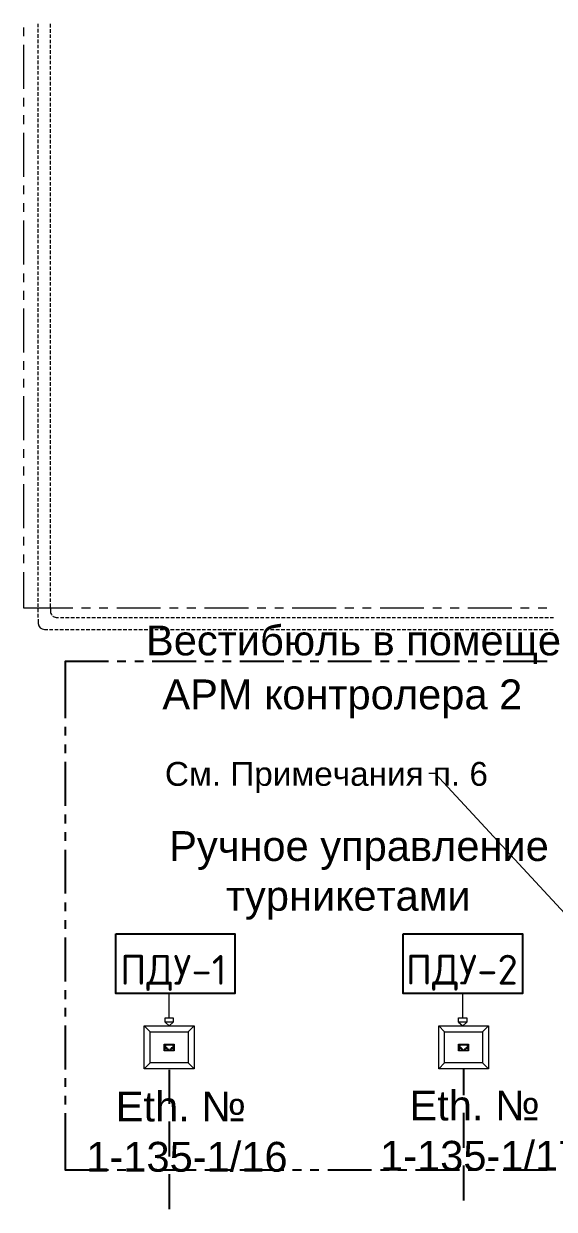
# Model space of a CAD drawing. Header units: millimetres. Extents: x -695119 to 412940, y -249585 to 622758.
# Drawn here: x 9.13 to 11.39, y 3.31 to 8.37 of the extents above; entities that cross this region are included whole.
import ezdxf

# ---------------------------------------------------------------- set-up
doc = ezdxf.new("R2010")
doc.units = ezdxf.units.MM
doc.layers.add('PDF _0', color=7, linetype='Continuous', lineweight=9)
for name, color, linetype in [('PDF __19D-Телекоммуникационные шкафы', 7, 'Continuous'), ('PDF _PDF _Оформление-Надписи', 7, 'Continuous'), ('PDF _UTP', 1, 'Continuous'), ('PDF _Текст', 7, 'Continuous')]:
    doc.layers.add(name, color=color, linetype=linetype)
doc.layers.add('PDF __СС_КНС-Внешние связи', color=7, linetype='Continuous', true_color=0x535353)
doc.styles.add('PDF Arial', font='arial.ttf')
doc.styles.add('PDF ISOCPEUR', font='isocpeur.ttf')

msp = doc.modelspace()

# ---------------------------------------------------------------- linework, layer by layer
at = {"layer": 'PDF _0', "lineweight": 25}
for points in [[(9.5199, 4.4862), (10.0291, 4.4862), (10.0291, 4.232), (9.5199, 4.232)], [(10.7484, 4.4862), (11.2576, 4.4862), (11.2576, 4.232), (10.7484, 4.232)]]:
    msp.add_lwpolyline(points, close=True, dxfattribs=at)
at = {"layer": 'PDF __19D-Телекоммуникационные шкафы', "lineweight": 0}
for points in [[(9.1266, 8.319), (9.1266, 8.3565)], [(9.1266, 8.094), (9.1266, 8.2815)], [(9.1266, 8.019), (9.1266, 8.0565)], [(9.1266, 7.944), (9.1266, 7.9815)], [(9.1266, 7.719), (9.1266, 7.9065)], [(9.1266, 7.6439), (9.1266, 7.6814)], [(9.1266, 7.5689), (9.1266, 7.6064)], [(9.1266, 7.3439), (9.1266, 7.5314)], [(9.1266, 7.2689), (9.1266, 7.3064)], [(9.1266, 7.1939), (9.1266, 7.2314)], [(9.1266, 6.9689), (9.1266, 7.1564)], [(9.1266, 6.8939), (9.1266, 6.9314)], [(9.1266, 6.8189), (9.1266, 6.8564)], [(9.1266, 6.5939), (9.1266, 6.7814)], [(9.1266, 6.5189), (9.1266, 6.5564)], [(9.1266, 6.4438), (9.1266, 6.4814)], [(9.1266, 6.2188), (9.1266, 6.4063)], [(9.1266, 6.1438), (9.1266, 6.1813)], [(9.1266, 6.0688), (9.1266, 6.1063)], [(9.3366, 5.8771), (9.1266, 5.8771), (9.1266, 6.0313)], [(9.4116, 5.8771), (9.3741, 5.8771)], [(9.4866, 5.8771), (9.4491, 5.8771)], [(9.7116, 5.8771), (9.5241, 5.8771)], [(9.7866, 5.8771), (9.7491, 5.8771)], [(9.8616, 5.8771), (9.8241, 5.8771)], [(10.0866, 5.8771), (9.8991, 5.8771)], [(10.1616, 5.8771), (10.1241, 5.8771)], [(10.2367, 5.8771), (10.1991, 5.8771)], [(10.4617, 5.8771), (10.2742, 5.8771)], [(10.5367, 5.8771), (10.4992, 5.8771)], [(10.6117, 5.8771), (10.5742, 5.8771)], [(10.8367, 5.8771), (10.6492, 5.8771)], [(10.9117, 5.8771), (10.8742, 5.8771)], [(10.9867, 5.8771), (10.9492, 5.8771)], [(11.2117, 5.8771), (11.0242, 5.8771)], [(11.2867, 5.8771), (11.2492, 5.8771)], [(11.3617, 5.8771), (11.3242, 5.8771)]]:
    msp.add_lwpolyline(points, dxfattribs=at)
at = {"layer": 'PDF __19D-Телекоммуникационные шкафы', "lineweight": 25}
for points in [[(9.3049, 5.4079), (9.3049, 5.6505), (9.4883, 5.6505)], [(9.5258, 5.6505), (9.5633, 5.6505)], [(9.6008, 5.6505), (9.6383, 5.6505)], [(9.6758, 5.6505), (9.8633, 5.6505)], [(9.9008, 5.6505), (9.9383, 5.6505)], [(9.9758, 5.6505), (10.0133, 5.6505)], [(10.0508, 5.6505), (10.2383, 5.6505)], [(10.2758, 5.6505), (10.3133, 5.6505)], [(10.3508, 5.6505), (10.3883, 5.6505)], [(10.4258, 5.6505), (10.6133, 5.6505)], [(10.6509, 5.6505), (10.6884, 5.6505)], [(10.7259, 5.6505), (10.7634, 5.6505)], [(10.8009, 5.6505), (10.9884, 5.6505)], [(11.0259, 5.6505), (11.0634, 5.6505)], [(11.1009, 5.6505), (11.1384, 5.6505)], [(11.1759, 5.6505), (11.3634, 5.6505)], [(9.3049, 5.3329), (9.3049, 5.3704)], [(9.3049, 5.2579), (9.3049, 5.2954)], [(9.3049, 5.0329), (9.3049, 5.2204)], [(9.3049, 4.9579), (9.3049, 4.9954)], [(9.3049, 4.8829), (9.3049, 4.9204)], [(9.3049, 4.6579), (9.3049, 4.8454)], [(9.3049, 4.5829), (9.3049, 4.6204)], [(9.3049, 4.5079), (9.3049, 4.5454)], [(9.3049, 4.2828), (9.3049, 4.4704)], [(9.3049, 4.2078), (9.3049, 4.2453)], [(9.3049, 4.1328), (9.3049, 4.1703)], [(9.3049, 3.9078), (9.3049, 4.0953)], [(9.3049, 3.8328), (9.3049, 3.8703)], [(9.3049, 3.7578), (9.3049, 3.7953)], [(9.4883, 3.4778), (9.3049, 3.4778), (9.3049, 3.7203)], [(9.5633, 3.4778), (9.5258, 3.4778)], [(9.6383, 3.4778), (9.6008, 3.4778)], [(9.8633, 3.4778), (9.6758, 3.4778)], [(9.9383, 3.4778), (9.9008, 3.4778)], [(10.0133, 3.4778), (9.9758, 3.4778)], [(10.2383, 3.4778), (10.0508, 3.4778)], [(10.3133, 3.4778), (10.2758, 3.4778)], [(10.3883, 3.4778), (10.3508, 3.4778)], [(10.6133, 3.4778), (10.4258, 3.4778)], [(10.6884, 3.4778), (10.6509, 3.4778)], [(10.7634, 3.4778), (10.7259, 3.4778)], [(10.9884, 3.4778), (10.8009, 3.4778)], [(11.0634, 3.4778), (11.0259, 3.4778)], [(11.1384, 3.4778), (11.1009, 3.4778)], [(11.3634, 3.4778), (11.1759, 3.4778)]]:
    msp.add_lwpolyline(points, dxfattribs=at)
at = {"layer": 'PDF __19D-Телекоммуникационные шкафы', "color": 5, "lineweight": 25}
for points in [[(9.7483, 3.9061), (9.7483, 3.7603)], [(11.0059, 3.9095), (11.0059, 3.7978)], [(11.0059, 3.7228), (11.0059, 3.5728)], [(9.7483, 3.6853), (9.7483, 3.5353)], [(11.0059, 3.4978), (11.0059, 3.3478)], [(9.7483, 3.4603), (9.7483, 3.3103)]]:
    msp.add_lwpolyline(points, dxfattribs=at)
at = {"layer": 'PDF __СС_КНС-Внешние связи', "lineweight": 0}
msp.add_lwpolyline([(11.6709, 4.3228), (10.8842, 5.1704), (10.8584, 5.1704)], dxfattribs=at)
at = {"layer": 'PDF _PDF _Оформление-Надписи', "lineweight": 0}
for points in [[(9.6416, 4.0937), (9.855, 4.0937), (9.855, 3.9095), (9.6416, 3.9095)], [(9.6674, 4.0678), (9.8291, 4.0678), (9.8291, 3.9353), (9.6674, 3.9353)], [(10.9, 4.0937), (11.1126, 4.0937), (11.1126, 3.9095), (10.9, 3.9095)], [(10.925, 4.0678), (11.0867, 4.0678), (11.0867, 3.9353), (10.925, 3.9353)], [(9.7658, 3.9862), (9.7274, 3.9862), (9.7274, 4.0153), (9.7658, 4.0153)], [(9.7658, 3.9862), (9.7274, 3.9862), (9.7274, 4.0153), (9.7658, 4.0153)], [(9.7466, 4.0128), (9.7633, 4.0128), (9.7633, 3.9995), (9.7574, 3.9995), (9.7574, 3.9937), (9.7516, 3.9937), (9.7516, 3.9878), (9.7408, 3.9878), (9.7408, 3.9937), (9.7349, 3.9937), (9.7349, 3.9995), (9.7299, 3.9995), (9.7299, 4.0128)], [(9.7466, 4.0128), (9.7633, 4.0128), (9.7633, 3.9995), (9.7574, 3.9995), (9.7574, 3.9937), (9.7516, 3.9937), (9.7516, 3.9878), (9.7408, 3.9878), (9.7408, 3.9937), (9.7349, 3.9937), (9.7349, 3.9995), (9.7299, 3.9995), (9.7299, 4.0128)], [(9.7699, 3.9862), (9.7308, 3.9862), (9.7308, 4.0153), (9.7699, 4.0153)], [(9.7699, 3.9862), (9.7308, 3.9862), (9.7308, 4.0153), (9.7699, 4.0153)], [(9.7508, 4.0128), (9.7674, 4.0128), (9.7674, 3.9995), (9.7616, 3.9995), (9.7616, 3.9937), (9.7558, 3.9937), (9.7558, 3.9878), (9.7449, 3.9878), (9.7449, 3.9937), (9.7391, 3.9937), (9.7391, 3.9995), (9.7333, 3.9995), (9.7333, 4.0128)], [(9.7508, 4.0128), (9.7674, 4.0128), (9.7674, 3.9995), (9.7616, 3.9995), (9.7616, 3.9937), (9.7558, 3.9937), (9.7558, 3.9878), (9.7449, 3.9878), (9.7449, 3.9937), (9.7391, 3.9937), (9.7391, 3.9995), (9.7333, 3.9995), (9.7333, 4.0128)], [(11.0242, 3.9862), (10.985, 3.9862), (10.985, 4.0153), (11.0242, 4.0153)], [(11.0242, 3.9862), (10.985, 3.9862), (10.985, 4.0153), (11.0242, 4.0153)], [(11.0042, 4.0128), (11.0209, 4.0128), (11.0209, 3.9995), (11.0159, 3.9995), (11.0159, 3.9937), (11.0092, 3.9937), (11.0092, 3.9878), (10.9992, 3.9878), (10.9992, 3.9937), (10.9934, 3.9937), (10.9934, 3.9995), (10.9875, 3.9995), (10.9875, 4.0128)], [(11.0042, 4.0128), (11.0209, 4.0128), (11.0209, 3.9995), (11.0159, 3.9995), (11.0159, 3.9937), (11.0092, 3.9937), (11.0092, 3.9878), (10.9992, 3.9878), (10.9992, 3.9937), (10.9934, 3.9937), (10.9934, 3.9995), (10.9875, 3.9995), (10.9875, 4.0128)], [(11.0275, 3.9862), (10.9892, 3.9862), (10.9892, 4.0153), (11.0275, 4.0153)], [(11.0275, 3.9862), (10.9892, 3.9862), (10.9892, 4.0153), (11.0275, 4.0153)], [(11.0084, 4.0128), (11.025, 4.0128), (11.025, 3.9995), (11.0192, 3.9995), (11.0192, 3.9937), (11.0134, 3.9937), (11.0134, 3.9878), (11.0025, 3.9878), (11.0025, 3.9937), (10.9975, 3.9937), (10.9975, 3.9995), (10.9917, 3.9995), (10.9917, 4.0128)], [(11.0084, 4.0128), (11.025, 4.0128), (11.025, 3.9995), (11.0192, 3.9995), (11.0192, 3.9937), (11.0134, 3.9937), (11.0134, 3.9878), (11.0025, 3.9878), (11.0025, 3.9937), (10.9975, 3.9937), (10.9975, 3.9995), (10.9917, 3.9995), (10.9917, 4.0128)]]:
    msp.add_lwpolyline(points, close=True, dxfattribs=at)
for points in [[(9.6674, 4.0678), (9.6416, 4.0937)], [(9.8291, 4.0678), (9.855, 4.0937)], [(10.925, 4.0678), (10.9, 4.0937)], [(11.0867, 4.0678), (11.1126, 4.0937)], [(9.6674, 3.9353), (9.6416, 3.9095)], [(9.8291, 3.9353), (9.855, 3.9095)], [(10.925, 3.9353), (10.9, 3.9095)], [(11.0867, 3.9353), (11.1126, 3.9095)]]:
    msp.add_lwpolyline(points, dxfattribs=at)
at = {"layer": 'PDF _UTP', "lineweight": 0}
for points in [[(9.1891, 8.3573), (9.1891, 8.3723)], [(9.2416, 8.3565), (9.2416, 8.3715)], [(9.1891, 8.3348), (9.1891, 8.3498)], [(9.1891, 8.3123), (9.1891, 8.3273)], [(9.1891, 8.2898), (9.1891, 8.3048)], [(9.2416, 8.334), (9.2416, 8.349)], [(9.2416, 8.3115), (9.2416, 8.3265)], [(9.2416, 8.289), (9.2416, 8.304)], [(9.1891, 8.2673), (9.1891, 8.2823)], [(9.1891, 8.2448), (9.1891, 8.2598)], [(9.2416, 8.2665), (9.2416, 8.2815)], [(9.2416, 8.244), (9.2416, 8.259)], [(9.1891, 8.2223), (9.1891, 8.2373)], [(9.1891, 8.1998), (9.1891, 8.2148)], [(9.2416, 8.2215), (9.2416, 8.2365)], [(9.2416, 8.199), (9.2416, 8.214)], [(9.1891, 8.1773), (9.1891, 8.1923)], [(9.1891, 8.1548), (9.1891, 8.1698)], [(9.2416, 8.1765), (9.2416, 8.1915)], [(9.2416, 8.154), (9.2416, 8.169)], [(9.1891, 8.1323), (9.1891, 8.1473)], [(9.1891, 8.1098), (9.1891, 8.1248)], [(9.1891, 8.0873), (9.1891, 8.1023)], [(9.2416, 8.1315), (9.2416, 8.1465)], [(9.2416, 8.109), (9.2416, 8.124)], [(9.2416, 8.0865), (9.2416, 8.1015)], [(9.1891, 8.0648), (9.1891, 8.0798)], [(9.1891, 8.0423), (9.1891, 8.0573)], [(9.2416, 8.064), (9.2416, 8.079)], [(9.2416, 8.0415), (9.2416, 8.0565)], [(9.1891, 8.0198), (9.1891, 8.0348)], [(9.1891, 7.9973), (9.1891, 8.0123)], [(9.2416, 8.019), (9.2416, 8.034)], [(9.2416, 7.9965), (9.2416, 8.0115)], [(9.1891, 7.9748), (9.1891, 7.9898)], [(9.1891, 7.9523), (9.1891, 7.9673)], [(9.2416, 7.974), (9.2416, 7.989)], [(9.2416, 7.9515), (9.2416, 7.9665)], [(9.1891, 7.9298), (9.1891, 7.9448)], [(9.1891, 7.9073), (9.1891, 7.9223)], [(9.1891, 7.8848), (9.1891, 7.8998)], [(9.2416, 7.929), (9.2416, 7.944)], [(9.2416, 7.9065), (9.2416, 7.9215)], [(9.2416, 7.884), (9.2416, 7.899)], [(9.1891, 7.8623), (9.1891, 7.8773)], [(9.1891, 7.8398), (9.1891, 7.8548)], [(9.2416, 7.8615), (9.2416, 7.8765)], [(9.2416, 7.839), (9.2416, 7.854)], [(9.1891, 7.8173), (9.1891, 7.8323)], [(9.1891, 7.7948), (9.1891, 7.8098)], [(9.2416, 7.8165), (9.2416, 7.8315)], [(9.2416, 7.794), (9.2416, 7.809)], [(9.1891, 7.7723), (9.1891, 7.7873)], [(9.1891, 7.7498), (9.1891, 7.7648)], [(9.2416, 7.7715), (9.2416, 7.7865)], [(9.2416, 7.749), (9.2416, 7.764)], [(9.1891, 7.7273), (9.1891, 7.7423)], [(9.1891, 7.7048), (9.1891, 7.7198)], [(9.1891, 7.6823), (9.1891, 7.6973)], [(9.2416, 7.7265), (9.2416, 7.7415)], [(9.2416, 7.7039), (9.2416, 7.719)], [(9.2416, 7.6814), (9.2416, 7.6964)], [(9.1891, 7.6598), (9.1891, 7.6748)], [(9.1891, 7.6373), (9.1891, 7.6523)], [(9.2416, 7.6589), (9.2416, 7.6739)], [(9.2416, 7.6364), (9.2416, 7.6514)], [(9.1891, 7.6148), (9.1891, 7.6298)], [(9.1891, 7.5923), (9.1891, 7.6073)], [(9.2416, 7.6139), (9.2416, 7.6289)], [(9.2416, 7.5914), (9.2416, 7.6064)], [(9.1891, 7.5698), (9.1891, 7.5848)], [(9.1891, 7.5473), (9.1891, 7.5623)], [(9.2416, 7.5689), (9.2416, 7.5839)], [(9.2416, 7.5464), (9.2416, 7.5614)], [(9.1891, 7.5248), (9.1891, 7.5398)], [(9.1891, 7.5023), (9.1891, 7.5173)], [(9.1891, 7.4798), (9.1891, 7.4948)], [(9.2416, 7.5239), (9.2416, 7.5389)], [(9.2416, 7.5014), (9.2416, 7.5164)], [(9.2416, 7.4789), (9.2416, 7.4939)], [(9.1891, 7.4573), (9.1891, 7.4723)], [(9.1891, 7.4348), (9.1891, 7.4498)], [(9.2416, 7.4564), (9.2416, 7.4714)], [(9.2416, 7.4339), (9.2416, 7.4489)], [(9.1891, 7.4123), (9.1891, 7.4273)], [(9.1891, 7.3898), (9.1891, 7.4048)], [(9.2416, 7.4114), (9.2416, 7.4264)], [(9.2416, 7.3889), (9.2416, 7.4039)], [(9.1891, 7.3673), (9.1891, 7.3823)], [(9.1891, 7.3448), (9.1891, 7.3598)], [(9.2416, 7.3664), (9.2416, 7.3814)], [(9.2416, 7.3439), (9.2416, 7.3589)], [(9.1891, 7.3223), (9.1891, 7.3373)], [(9.1891, 7.2998), (9.1891, 7.3148)], [(9.1891, 7.2772), (9.1891, 7.2923)], [(9.2416, 7.3214), (9.2416, 7.3364)], [(9.2416, 7.2989), (9.2416, 7.3139)], [(9.2416, 7.2764), (9.2416, 7.2914)], [(9.1891, 7.2547), (9.1891, 7.2697)], [(9.1891, 7.2322), (9.1891, 7.2472)], [(9.2416, 7.2539), (9.2416, 7.2689)], [(9.2416, 7.2314), (9.2416, 7.2464)], [(9.1891, 7.2097), (9.1891, 7.2247)], [(9.1891, 7.1872), (9.1891, 7.2022)], [(9.2416, 7.2089), (9.2416, 7.2239)], [(9.2416, 7.1864), (9.2416, 7.2014)], [(9.1891, 7.1647), (9.1891, 7.1797)], [(9.1891, 7.1422), (9.1891, 7.1572)], [(9.2416, 7.1639), (9.2416, 7.1789)], [(9.2416, 7.1414), (9.2416, 7.1564)], [(9.1891, 7.1197), (9.1891, 7.1347)], [(9.1891, 7.0972), (9.1891, 7.1122)], [(9.1891, 7.0747), (9.1891, 7.0897)], [(9.2416, 7.1189), (9.2416, 7.1339)], [(9.2416, 7.0964), (9.2416, 7.1114)], [(9.2416, 7.0739), (9.2416, 7.0889)], [(9.1891, 7.0522), (9.1891, 7.0672)], [(9.1891, 7.0297), (9.1891, 7.0447)], [(9.2416, 7.0514), (9.2416, 7.0664)], [(9.2416, 7.0289), (9.2416, 7.0439)], [(9.1891, 7.0072), (9.1891, 7.0222)], [(9.1891, 6.9847), (9.1891, 6.9997)], [(9.2416, 7.0064), (9.2416, 7.0214)], [(9.2416, 6.9839), (9.2416, 6.9989)], [(9.1891, 6.9622), (9.1891, 6.9772)], [(9.1891, 6.9397), (9.1891, 6.9547)], [(9.2416, 6.9614), (9.2416, 6.9764)], [(9.2416, 6.9389), (9.2416, 6.9539)], [(9.1891, 6.9172), (9.1891, 6.9322)], [(9.1891, 6.8947), (9.1891, 6.9097)], [(9.1891, 6.8722), (9.1891, 6.8872)], [(9.2416, 6.9164), (9.2416, 6.9314)], [(9.2416, 6.8939), (9.2416, 6.9089)], [(9.2416, 6.8714), (9.2416, 6.8864)], [(9.1891, 6.8497), (9.1891, 6.8647)], [(9.1891, 6.8272), (9.1891, 6.8422)], [(9.2416, 6.8489), (9.2416, 6.8639)], [(9.2416, 6.8264), (9.2416, 6.8414)], [(9.1891, 6.8047), (9.1891, 6.8197)], [(9.1891, 6.7822), (9.1891, 6.7972)], [(9.2416, 6.8039), (9.2416, 6.8189)], [(9.2416, 6.7814), (9.2416, 6.7964)], [(9.1891, 6.7597), (9.1891, 6.7747)], [(9.1891, 6.7372), (9.1891, 6.7522)], [(9.2416, 6.7589), (9.2416, 6.7739)], [(9.2416, 6.7364), (9.2416, 6.7514)], [(9.1891, 6.7147), (9.1891, 6.7297)], [(9.1891, 6.6922), (9.1891, 6.7072)], [(9.1891, 6.6697), (9.1891, 6.6847)], [(9.2416, 6.7139), (9.2416, 6.7289)], [(9.2416, 6.6914), (9.2416, 6.7064)], [(9.2416, 6.6689), (9.2416, 6.6839)], [(9.1891, 6.6472), (9.1891, 6.6622)], [(9.1891, 6.6247), (9.1891, 6.6397)], [(9.2416, 6.6464), (9.2416, 6.6614)], [(9.2416, 6.6239), (9.2416, 6.6389)], [(9.1891, 6.6022), (9.1891, 6.6172)], [(9.1891, 6.5797), (9.1891, 6.5947)], [(9.2416, 6.6014), (9.2416, 6.6164)], [(9.2416, 6.5789), (9.2416, 6.5939)], [(9.1891, 6.5572), (9.1891, 6.5722)], [(9.1891, 6.5347), (9.1891, 6.5497)], [(9.2416, 6.5564), (9.2416, 6.5714)], [(9.2416, 6.5339), (9.2416, 6.5489)], [(9.1891, 6.5122), (9.1891, 6.5272)], [(9.1891, 6.4897), (9.1891, 6.5047)], [(9.1891, 6.4672), (9.1891, 6.4822)], [(9.2416, 6.5114), (9.2416, 6.5264)], [(9.2416, 6.4889), (9.2416, 6.5039)], [(9.2416, 6.4664), (9.2416, 6.4814)], [(9.1891, 6.4447), (9.1891, 6.4597)], [(9.1891, 6.4222), (9.1891, 6.4372)], [(9.2416, 6.4438), (9.2416, 6.4589)], [(9.2416, 6.4213), (9.2416, 6.4363)], [(9.1891, 6.3997), (9.1891, 6.4147)], [(9.1891, 6.3772), (9.1891, 6.3922)], [(9.2416, 6.3988), (9.2416, 6.4138)], [(9.2416, 6.3763), (9.2416, 6.3913)], [(9.1891, 6.3547), (9.1891, 6.3697)], [(9.1891, 6.3322), (9.1891, 6.3472)], [(9.2416, 6.3538), (9.2416, 6.3688)], [(9.2416, 6.3313), (9.2416, 6.3463)], [(9.1891, 6.3097), (9.1891, 6.3247)], [(9.1891, 6.2872), (9.1891, 6.3022)], [(9.1891, 6.2647), (9.1891, 6.2797)], [(9.2416, 6.3088), (9.2416, 6.3238)], [(9.2416, 6.2863), (9.2416, 6.3013)], [(9.2416, 6.2638), (9.2416, 6.2788)], [(9.1891, 6.2422), (9.1891, 6.2572)], [(9.1891, 6.2197), (9.1891, 6.2347)], [(9.2416, 6.2413), (9.2416, 6.2563)], [(9.2416, 6.2188), (9.2416, 6.2338)], [(9.1891, 6.1972), (9.1891, 6.2122)], [(9.1891, 6.1747), (9.1891, 6.1897)], [(9.2416, 6.1963), (9.2416, 6.2113)], [(9.2416, 6.1738), (9.2416, 6.1888)], [(9.1891, 6.1522), (9.1891, 6.1672)], [(9.1891, 6.1297), (9.1891, 6.1447)], [(9.2416, 6.1513), (9.2416, 6.1663)], [(9.2416, 6.1288), (9.2416, 6.1438)], [(9.1891, 6.1072), (9.1891, 6.1222)], [(9.1891, 6.0847), (9.1891, 6.0997)], [(9.1891, 6.0622), (9.1891, 6.0772)], [(9.2416, 6.1063), (9.2416, 6.1213)], [(9.2416, 6.0838), (9.2416, 6.0988)], [(9.2416, 6.0613), (9.2416, 6.0763)], [(9.1891, 6.0396), (9.1891, 6.0547)], [(9.1891, 6.0171), (9.1891, 6.0321)], [(9.2416, 6.0388), (9.2416, 6.0538)], [(9.2416, 6.0163), (9.2416, 6.0313)], [(9.1891, 5.9946), (9.1891, 6.0096)], [(9.1891, 5.9721), (9.1891, 5.9871)], [(9.2416, 5.9938), (9.2416, 6.0088)], [(9.2416, 5.9713), (9.2416, 5.9863)], [(9.1891, 5.9496), (9.1891, 5.9646)], [(9.1891, 5.9271), (9.1891, 5.9421)], [(9.2416, 5.9488), (9.2416, 5.9638)], [(9.2416, 5.9263), (9.2416, 5.9413)], [(9.1891, 5.9046), (9.1891, 5.9196)], [(9.1891, 5.8821), (9.1891, 5.8971)], [(9.1891, 5.8596), (9.1891, 5.8746)], [(9.2416, 5.9038), (9.2416, 5.9188)], [(9.2416, 5.8813), (9.2416, 5.8963)], [(9.2416, 5.8738), (9.2416, 5.8621), (9.2416, 5.858), (9.2424, 5.8538), (9.2449, 5.8496), (9.2466, 5.8471)], [(9.1891, 5.8371), (9.1891, 5.8521)], [(9.2757, 5.8363), (9.2666, 5.8363), (9.2624, 5.8371), (9.2582, 5.838), (9.2541, 5.8405), (9.2516, 5.8421)], [(9.2982, 5.8363), (9.2832, 5.8363)], [(9.3207, 5.8363), (9.3057, 5.8363)], [(9.3432, 5.8363), (9.3282, 5.8363)], [(9.3657, 5.8363), (9.3507, 5.8363)], [(9.3883, 5.8363), (9.3732, 5.8363)], [(9.4108, 5.8363), (9.3958, 5.8363)], [(9.4333, 5.8363), (9.4183, 5.8363)], [(9.4558, 5.8363), (9.4408, 5.8363)], [(9.4783, 5.8363), (9.4633, 5.8363)], [(9.5008, 5.8363), (9.4858, 5.8363)], [(9.5233, 5.8363), (9.5083, 5.8363)], [(9.5458, 5.8363), (9.5308, 5.8363)], [(9.5683, 5.8363), (9.5533, 5.8363)], [(9.5908, 5.8363), (9.5758, 5.8363)], [(9.6133, 5.8363), (9.5983, 5.8363)], [(9.6358, 5.8363), (9.6208, 5.8363)], [(9.6583, 5.8363), (9.6433, 5.8363)], [(9.6808, 5.8363), (9.6658, 5.8363)], [(9.7033, 5.8363), (9.6883, 5.8363)], [(9.7258, 5.8363), (9.7108, 5.8363)], [(9.7483, 5.8363), (9.7333, 5.8363)], [(9.7708, 5.8363), (9.7558, 5.8363)], [(9.7933, 5.8363), (9.7783, 5.8363)], [(9.8158, 5.8363), (9.8008, 5.8363)], [(9.8383, 5.8363), (9.8233, 5.8363)], [(9.8608, 5.8363), (9.8458, 5.8363)], [(9.8833, 5.8363), (9.8683, 5.8363)], [(9.9058, 5.8363), (9.8908, 5.8363)], [(9.9283, 5.8363), (9.9133, 5.8363)], [(9.9508, 5.8363), (9.9358, 5.8363)], [(9.9733, 5.8363), (9.9583, 5.8363)], [(9.9958, 5.8363), (9.9808, 5.8363)], [(10.0183, 5.8363), (10.0033, 5.8363)], [(10.0408, 5.8363), (10.0258, 5.8363)], [(10.0633, 5.8363), (10.0483, 5.8363)], [(10.0858, 5.8363), (10.0708, 5.8363)], [(10.1083, 5.8363), (10.0933, 5.8363)], [(10.1308, 5.8363), (10.1158, 5.8363)], [(10.1533, 5.8363), (10.1383, 5.8363)], [(10.1758, 5.8363), (10.1608, 5.8363)], [(10.1983, 5.8363), (10.1833, 5.8363)], [(10.2208, 5.8363), (10.2058, 5.8363)], [(10.2433, 5.8363), (10.2283, 5.8363)], [(10.2658, 5.8363), (10.2508, 5.8363)], [(10.2883, 5.8363), (10.2733, 5.8363)], [(10.3108, 5.8363), (10.2958, 5.8363)], [(10.3333, 5.8363), (10.3183, 5.8363)], [(10.3558, 5.8363), (10.3408, 5.8363)], [(10.3783, 5.8363), (10.3633, 5.8363)], [(10.4008, 5.8363), (10.3858, 5.8363)], [(10.4233, 5.8363), (10.4083, 5.8363)], [(10.4458, 5.8363), (10.4308, 5.8363)], [(10.4683, 5.8363), (10.4533, 5.8363)], [(10.4908, 5.8363), (10.4758, 5.8363)], [(10.5133, 5.8363), (10.4983, 5.8363)], [(10.5358, 5.8363), (10.5208, 5.8363)], [(10.5583, 5.8363), (10.5433, 5.8363)], [(10.5808, 5.8363), (10.5658, 5.8363)], [(10.6033, 5.8363), (10.5883, 5.8363)], [(10.6258, 5.8363), (10.6108, 5.8363)], [(10.6484, 5.8363), (10.6334, 5.8363)], [(10.6709, 5.8363), (10.6559, 5.8363)], [(10.6934, 5.8363), (10.6784, 5.8363)], [(10.7159, 5.8363), (10.7009, 5.8363)], [(10.7384, 5.8363), (10.7234, 5.8363)], [(10.7609, 5.8363), (10.7459, 5.8363)], [(10.7834, 5.8363), (10.7684, 5.8363)], [(10.8059, 5.8363), (10.7909, 5.8363)], [(10.8284, 5.8363), (10.8134, 5.8363)], [(10.8509, 5.8363), (10.8359, 5.8363)], [(10.8734, 5.8363), (10.8584, 5.8363)], [(10.8959, 5.8363), (10.8809, 5.8363)], [(10.9184, 5.8363), (10.9034, 5.8363)], [(10.9409, 5.8363), (10.9259, 5.8363)], [(10.9634, 5.8363), (10.9484, 5.8363)], [(10.9859, 5.8363), (10.9709, 5.8363)], [(11.0084, 5.8363), (10.9934, 5.8363)], [(11.0309, 5.8363), (11.0159, 5.8363)], [(11.0534, 5.8363), (11.0384, 5.8363)], [(11.0759, 5.8363), (11.0609, 5.8363)], [(11.0984, 5.8363), (11.0834, 5.8363)], [(11.1209, 5.8363), (11.1059, 5.8363)], [(11.1434, 5.8363), (11.1284, 5.8363)], [(11.1659, 5.8363), (11.1509, 5.8363)], [(11.1884, 5.8363), (11.1734, 5.8363)], [(11.2109, 5.8363), (11.1959, 5.8363)], [(11.2334, 5.8363), (11.2184, 5.8363)], [(11.2559, 5.8363), (11.2409, 5.8363)], [(11.2784, 5.8363), (11.2634, 5.8363)], [(11.3009, 5.8363), (11.2859, 5.8363)], [(11.3234, 5.8363), (11.3084, 5.8363)], [(11.3459, 5.8363), (11.3309, 5.8363)], [(11.3684, 5.8363), (11.3534, 5.8363)], [(11.3909, 5.8363), (11.3759, 5.8363)], [(9.2366, 5.7863), (9.2516, 5.7863)], [(9.2591, 5.7863), (9.2741, 5.7863)], [(9.2816, 5.7863), (9.2966, 5.7863)], [(9.3041, 5.7863), (9.3191, 5.7863)], [(9.3266, 5.7863), (9.3416, 5.7863)], [(9.3491, 5.7863), (9.3641, 5.7863)], [(9.3716, 5.7863), (9.3866, 5.7863)], [(9.3941, 5.7863), (9.4091, 5.7863)], [(9.4166, 5.7863), (9.4316, 5.7863)], [(9.4391, 5.7863), (9.4541, 5.7863)], [(9.4616, 5.7863), (9.4766, 5.7863)], [(9.4841, 5.7863), (9.4991, 5.7863)], [(9.5066, 5.7863), (9.5216, 5.7863)], [(9.5291, 5.7863), (9.5441, 5.7863)], [(9.5516, 5.7863), (9.5666, 5.7863)], [(9.5741, 5.7863), (9.5891, 5.7863)], [(9.5966, 5.7863), (9.6116, 5.7863)], [(9.6191, 5.7863), (9.6341, 5.7863)], [(9.6416, 5.7863), (9.6566, 5.7863)], [(9.6641, 5.7863), (9.6791, 5.7863)], [(9.6866, 5.7863), (9.7016, 5.7863)], [(9.7091, 5.7863), (9.7241, 5.7863)], [(9.7316, 5.7863), (9.7466, 5.7863)], [(9.7541, 5.7863), (9.7691, 5.7863)], [(9.7766, 5.7863), (9.7916, 5.7863)], [(9.7991, 5.7863), (9.8141, 5.7863)], [(9.8216, 5.7863), (9.8366, 5.7863)], [(9.8441, 5.7863), (9.8591, 5.7863)], [(9.8666, 5.7863), (9.8816, 5.7863)], [(9.8891, 5.7863), (9.9041, 5.7863)], [(9.9116, 5.7863), (9.9266, 5.7863)], [(9.9341, 5.7863), (9.9491, 5.7863)], [(9.9566, 5.7863), (9.9716, 5.7863)], [(9.9791, 5.7863), (9.9941, 5.7863)], [(10.0016, 5.7863), (10.0166, 5.7863)], [(10.0241, 5.7863), (10.0391, 5.7863)], [(10.0466, 5.7863), (10.0616, 5.7863)], [(10.0691, 5.7863), (10.0841, 5.7863)], [(10.0916, 5.7863), (10.1066, 5.7863)], [(10.1141, 5.7863), (10.1291, 5.7863)], [(10.1366, 5.7863), (10.1516, 5.7863)], [(10.1591, 5.7863), (10.1741, 5.7863)], [(10.1816, 5.7863), (10.1966, 5.7863)], [(10.2041, 5.7863), (10.2192, 5.7863)], [(10.2267, 5.7863), (10.2417, 5.7863)], [(10.2492, 5.7863), (10.2642, 5.7863)], [(10.2717, 5.7863), (10.2867, 5.7863)], [(10.2942, 5.7863), (10.3092, 5.7863)], [(10.3167, 5.7863), (10.3317, 5.7863)], [(10.3392, 5.7863), (10.3542, 5.7863)], [(10.3617, 5.7863), (10.3767, 5.7863)], [(10.3842, 5.7863), (10.3992, 5.7863)], [(10.4067, 5.7863), (10.4217, 5.7863)], [(10.4292, 5.7863), (10.4442, 5.7863)], [(10.4517, 5.7863), (10.4667, 5.7863)], [(10.4742, 5.7863), (10.4892, 5.7863)], [(10.4967, 5.7863), (10.5117, 5.7863)], [(10.5192, 5.7863), (10.5342, 5.7863)], [(10.5417, 5.7863), (10.5567, 5.7863)], [(10.5642, 5.7863), (10.5792, 5.7863)], [(10.5867, 5.7863), (10.6017, 5.7863)], [(10.6092, 5.7863), (10.6242, 5.7863)], [(10.6317, 5.7863), (10.6467, 5.7863)], [(10.6542, 5.7863), (10.6692, 5.7863)], [(10.6767, 5.7863), (10.6917, 5.7863)], [(10.6992, 5.7863), (10.7142, 5.7863)], [(10.7217, 5.7863), (10.7367, 5.7863)], [(10.7442, 5.7863), (10.7592, 5.7863)], [(10.7667, 5.7863), (10.7817, 5.7863)], [(10.7892, 5.7863), (10.8042, 5.7863)], [(10.8117, 5.7863), (10.8267, 5.7863)], [(10.8342, 5.7863), (10.8492, 5.7863)], [(10.8567, 5.7863), (10.8717, 5.7863)], [(10.8792, 5.7863), (10.8942, 5.7863)], [(10.9017, 5.7863), (10.9167, 5.7863)], [(10.9242, 5.7863), (10.9392, 5.7863)], [(10.9467, 5.7863), (10.9617, 5.7863)], [(10.9692, 5.7863), (10.9842, 5.7863)], [(10.9917, 5.7863), (11.0067, 5.7863)], [(11.0142, 5.7863), (11.0292, 5.7863)], [(11.0367, 5.7863), (11.0517, 5.7863)], [(11.0592, 5.7863), (11.0742, 5.7863)], [(11.0817, 5.7863), (11.0967, 5.7863)], [(11.1042, 5.7863), (11.1192, 5.7863)], [(11.1267, 5.7863), (11.1417, 5.7863)], [(11.1492, 5.7863), (11.1642, 5.7863)], [(11.1717, 5.7863), (11.1867, 5.7863)], [(11.1942, 5.7863), (11.2092, 5.7863)], [(11.2167, 5.7863), (11.2317, 5.7863)], [(11.2392, 5.7863), (11.2542, 5.7863)], [(11.2617, 5.7863), (11.2767, 5.7863)], [(11.2842, 5.7863), (11.2992, 5.7863)], [(11.3067, 5.7863), (11.3217, 5.7863)], [(11.3292, 5.7863), (11.3442, 5.7863)], [(11.3517, 5.7863), (11.3667, 5.7863)], [(11.3742, 5.7863), (11.3892, 5.7863)]]:
    msp.add_lwpolyline(points, dxfattribs=at)
msp.add_lwpolyline([(9.1891, 5.8296), (9.1891, 5.8113, 0.41115), (9.2149, 5.7863), (9.2291, 5.7863)], format="xyb", dxfattribs=at)
at = {"layer": 'PDF _UTP', "color": 5, "lineweight": 0}
for points in [[(9.7483, 4.1278), (9.7483, 4.232)], [(11.0025, 4.1278), (11.0025, 4.232)], [(9.7308, 4.1087), (9.7483, 4.0937), (9.7658, 4.1087)], [(10.985, 4.1087), (11.0025, 4.0937), (11.02, 4.1087)]]:
    msp.add_lwpolyline(points, dxfattribs=at)
for points in [[(9.7308, 4.1278), (9.7658, 4.1278), (9.7658, 4.1087), (9.7308, 4.1087)], [(10.985, 4.1278), (11.02, 4.1278), (11.02, 4.1087), (10.985, 4.1087)]]:
    msp.add_lwpolyline(points, close=True, dxfattribs=at)

# ---------------------------------------------------------------- texts
at = {"layer": 'PDF _Текст', "color": 8, "lineweight": 15, "true_color": 0x767676, "insert": (9.6491, 5.6384), "char_height": 0.127311, "attachment_point": 7, "style": 'PDF Arial'}
msp.add_mtext('Вестибюль в помещении 135', dxfattribs=at)
at = {"layer": 'PDF _Текст', "color": 252, "lineweight": 15, "true_color": 0x989898, "attachment_point": 7, "style": 'PDF Arial'}
for s, insert, char_height in [('АРМ контролера 2', (9.7191, 5.4067), 0.127311), ('Ручное управление', (9.7483, 4.7591), 0.127311), ('турникетами', (9.9908, 4.5466), 0.127311), ('Eth. №', (9.5199, 3.684), 0.12731), ('Eth. №', (10.775, 3.6882), 0.12731), ('1-135-1/16', (9.3941, 3.469), 0.12731), ('1-135-1/17', (10.6492, 3.4732), 0.12731)]:
    msp.add_mtext(s, dxfattribs=dict(at, insert=insert, char_height=char_height))
at = {"layer": 'PDF _Текст', "color": 251, "lineweight": 15, "true_color": 0x535353, "insert": (9.7299, 5.0876), "char_height": 0.101849, "attachment_point": 7, "style": 'PDF Arial'}
msp.add_mtext('См. Примечания п. 6', dxfattribs=at)
at = {"layer": 'PDF _Текст', "lineweight": 15, "char_height": 0.12731, "attachment_point": 7, "style": 'PDF ISOCPEUR'}
for s, insert in [('ПДУ-1', (9.5383, 4.2427)), ('ПДУ-2', (10.7592, 4.2435))]:
    msp.add_mtext(s, dxfattribs=dict(at, insert=insert))

doc.saveas('drawing.dxf')
